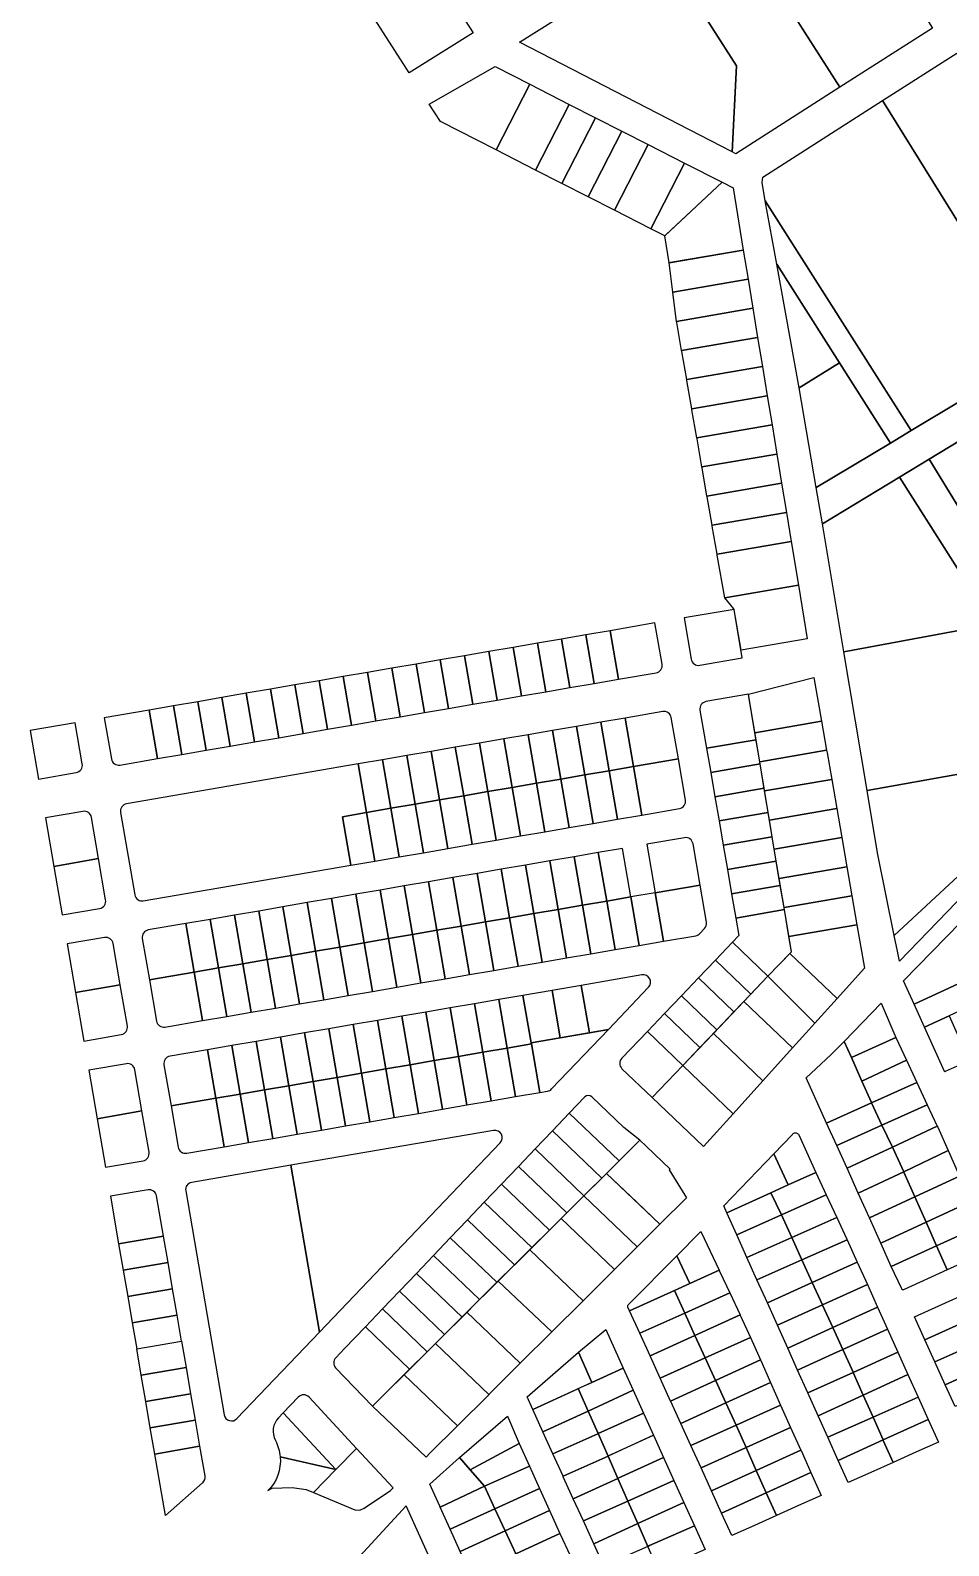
# Model space of a CAD drawing. Header units: millimetres. Extents: x 522658 to 553925, y 7796479 to 7820139.
# Drawn here: x 540965 to 541338, y 7806837 to 7807452 of the extents above; entities that cross this region are included whole.
import ezdxf

# ---------------------------------------------------------------- set-up
doc = ezdxf.new("R2010")
doc.units = ezdxf.units.MM
doc.layers.add('ZONA RESIDENCIAL 2 (ZR_2)', color=2, linetype='Continuous')

msp = doc.modelspace()

# ---------------------------------------------------------------- linework, layer by layer
at = {"layer": 'ZONA RESIDENCIAL 2 (ZR_2)'}
for points in [[(541250.33, 7807403.09), (541252.16, 7807437.97), (541222.46, 7807484.48), (541268.13, 7807513.25), (541265.72, 7807473.86), (541294.17, 7807429.3), (541251.87, 7807402.29), (541250.33, 7807403.09)], [(541097.04, 7807469.69), (541122.97, 7807485.89), (541145.13, 7807451.4), (541119.2, 7807435.2), (541097.04, 7807469.69)], [(541250.33, 7807403.09), (541164.06, 7807447.7), (541222.46, 7807484.48), (541252.16, 7807437.97), (541250.33, 7807403.09)], [(541276.11, 7807457.59), (541314.13, 7807481.54), (541331.72, 7807453.28), (541294.17, 7807429.3), (541276.11, 7807457.59)], [(541127.35, 7807422.52), (541154.13, 7807437.73), (541168.21, 7807430.54), (541154.47, 7807403.87), (541131.95, 7807415.37), (541127.35, 7807422.52)], [(541406.05, 7807339.59), (541375.4, 7807321.2), (541355.5, 7807353.16), (541311.44, 7807423.94), (541341.6, 7807443.13), (541384.96, 7807373.48), (541406.05, 7807339.59)], [(541154.47, 7807403.87), (541168.21, 7807430.54), (541184.24, 7807422.36), (541170.5, 7807395.69), (541154.47, 7807403.87)], [(541170.5, 7807395.69), (541184.24, 7807422.36), (541194.93, 7807416.91), (541181.19, 7807390.24), (541170.5, 7807395.69)], [(541355.5, 7807353.16), (541375.4, 7807321.2), (541323.11, 7807289.84), (541263.85, 7807383.2), (541262.51, 7807390.65), (541262.83, 7807392.87), (541311.44, 7807423.94), (541355.5, 7807353.16)], [(541181.19, 7807390.24), (541194.93, 7807416.91), (541205.62, 7807411.46), (541191.88, 7807384.79), (541181.19, 7807390.24)], [(541191.88, 7807384.79), (541205.62, 7807411.46), (541216.31, 7807406.01), (541202.57, 7807379.34), (541191.88, 7807384.79)], [(541202.57, 7807379.34), (541216.31, 7807406.01), (541231.04, 7807398.49), (541217.3, 7807371.82), (541202.57, 7807379.34)], [(541222.97, 7807368.93), (541217.3, 7807371.82), (541231.04, 7807398.49), (541246.28, 7807390.71), (541222.97, 7807368.93)], [(541225.31, 7807358.13), (541224.76, 7807358.03), (541222.97, 7807368.93), (541223.46, 7807369.39), (541246.28, 7807390.71), (541250.73, 7807388.44), (541254.88, 7807363.22), (541225.31, 7807358.13)], [(541263.85, 7807383.2), (541323.11, 7807289.84), (541314.65, 7807284.77), (541293.93, 7807317.42), (541268.48, 7807357.51), (541263.85, 7807383.2)], [(541256.83, 7807351.38), (541226.23, 7807346.11), (541224.76, 7807358.03), (541254.88, 7807363.22), (541256.83, 7807351.38)], [(541277.54, 7807307.2), (541268.48, 7807357.51), (541293.93, 7807317.42), (541277.54, 7807307.2)], [(541477.89, 7807350.16), (541447.57, 7807349.1), (541370.02, 7807302.19), (541330.36, 7807278.2), (541318.4, 7807270.97), (541287.04, 7807252), (541284.57, 7807266.71), (541314.65, 7807284.77), (541323.11, 7807289.84), (541406.05, 7807339.59), (541418.23, 7807347.17), (541443.42, 7807362.73), (541477.68, 7807363.29), (541477.89, 7807350.16)], [(541258.78, 7807339.54), (541227.8, 7807334.2), (541227.45, 7807336.22), (541226.23, 7807346.11), (541256.83, 7807351.38), (541258.78, 7807339.54)], [(541260.73, 7807327.7), (541229.86, 7807322.38), (541227.87, 7807333.82), (541227.8, 7807334.2), (541258.78, 7807339.54), (541260.73, 7807327.7)], [(541262.68, 7807315.86), (541231.92, 7807310.56), (541229.93, 7807322), (541229.86, 7807322.38), (541260.73, 7807327.7), (541262.68, 7807315.86)], [(541264.63, 7807304.02), (541233.98, 7807298.74), (541231.99, 7807310.18), (541231.92, 7807310.56), (541262.68, 7807315.86), (541264.63, 7807304.02)], [(541277.54, 7807307.2), (541293.93, 7807317.42), (541314.65, 7807284.77), (541284.57, 7807266.71), (541277.54, 7807307.2)], [(541266.58, 7807292.18), (541236.04, 7807286.92), (541234.05, 7807298.36), (541233.98, 7807298.74), (541264.63, 7807304.02), (541266.58, 7807292.18)], [(541355.59, 7807237.12), (541330.36, 7807278.2), (541370.02, 7807302.19), (541383.42, 7807277.88), (541357.89, 7807263.81), (541349.13, 7807258.98), (541355.59, 7807237.12)], [(541268.53, 7807280.34), (541238.1, 7807275.1), (541236.11, 7807286.54), (541236.04, 7807286.92), (541266.58, 7807292.18), (541268.53, 7807280.34)], [(541270.48, 7807268.5), (541240.16, 7807263.28), (541238.17, 7807274.72), (541238.1, 7807275.1), (541268.53, 7807280.34), (541270.48, 7807268.5)], [(541318.4, 7807270.97), (541330.36, 7807278.2), (541355.59, 7807237.12), (541376.16, 7807179.75), (541356.25, 7807211.19), (541318.4, 7807270.97)], [(541240.16, 7807263.28), (541270.48, 7807268.5), (541272.42, 7807256.66), (541242.22, 7807251.46), (541240.23, 7807262.9), (541240.16, 7807263.28)], [(541356.25, 7807211.19), (541295.78, 7807199.97), (541287.04, 7807252), (541318.4, 7807270.97), (541356.25, 7807211.19)], [(541274.37, 7807244.82), (541244.28, 7807239.64), (541242.29, 7807251.08), (541242.22, 7807251.46), (541272.42, 7807256.66), (541274.37, 7807244.82)], [(541244.28, 7807239.64), (541274.37, 7807244.82), (541277.29, 7807227.06), (541247.37, 7807221.91), (541244.35, 7807239.26), (541244.28, 7807239.64)], [(541247.37, 7807221.91), (541277.29, 7807227.06), (541280.87, 7807205.3), (541253.98, 7807200.67), (541251.19, 7807217.05), (541251.12, 7807217.43)], [(541305.24, 7807143.61), (541295.78, 7807199.97), (541356.25, 7807211.19), (541376.16, 7807179.75), (541384.05, 7807157.74), (541305.24, 7807143.61)], [(541171.25, 7807203.49), (541161.39, 7807201.8), (541164.78, 7807182.09), (541174.64, 7807183.78)], [(541181.1, 7807205.19), (541171.25, 7807203.49), (541174.64, 7807183.78), (541184.49, 7807185.48)], [(541190.96, 7807206.89), (541181.1, 7807205.19), (541184.49, 7807185.48), (541194.35, 7807187.17)], [(541200.81, 7807208.58), (541190.96, 7807206.89), (541194.35, 7807187.17), (541204.2, 7807188.87)], [(541141.68, 7807198.41), (541131.83, 7807196.71), (541135.22, 7807177), (541145.07, 7807178.7)], [(541151.54, 7807200.1), (541141.68, 7807198.41), (541145.07, 7807178.7), (541154.93, 7807180.39)], [(541161.39, 7807201.8), (541151.54, 7807200.1), (541154.93, 7807180.39), (541164.78, 7807182.09)], [(541102.26, 7807191.62), (541092.41, 7807189.93), (541095.8, 7807170.22), (541105.65, 7807171.91)], [(541112.12, 7807193.32), (541102.26, 7807191.62), (541105.65, 7807171.91), (541115.51, 7807173.61)], [(541121.97, 7807195.02), (541112.12, 7807193.32), (541115.51, 7807173.61), (541125.36, 7807175.3)], [(541131.83, 7807196.71), (541121.97, 7807195.02), (541125.36, 7807175.3), (541135.22, 7807177)], [(541072.69, 7807186.54), (541062.84, 7807184.84), (541066.23, 7807165.13), (541076.09, 7807166.83)], [(541082.55, 7807188.23), (541072.69, 7807186.54), (541076.09, 7807166.83), (541085.94, 7807168.52)], [(541092.41, 7807189.93), (541082.55, 7807188.23), (541085.94, 7807168.52), (541095.8, 7807170.22)], [(541257.04, 7807182.74), (541283.61, 7807189.54), (541286.7, 7807171.81), (541259.64, 7807167.15), (541257.04, 7807182.74)], [(541033.27, 7807179.75), (541023.42, 7807178.06), (541026.81, 7807158.35), (541036.67, 7807160.04)], [(541043.13, 7807181.45), (541033.27, 7807179.75), (541036.67, 7807160.04), (541046.52, 7807161.74)], [(541052.98, 7807183.15), (541043.13, 7807181.45), (541046.52, 7807161.74), (541056.38, 7807163.44)], [(541062.84, 7807184.84), (541052.98, 7807183.15), (541056.38, 7807163.44), (541066.23, 7807165.13)], [(541023.42, 7807178.06), (541013.56, 7807176.36), (541016.96, 7807156.65), (541026.81, 7807158.35)], [(541206.92, 7807173.1), (541197.06, 7807171.41), (541200.45, 7807151.7), (541210.31, 7807153.39)], [(541177.35, 7807168.02), (541167.5, 7807166.32), (541170.89, 7807146.61), (541180.74, 7807148.3)], [(541187.21, 7807169.71), (541177.35, 7807168.02), (541180.74, 7807148.3), (541190.6, 7807150)], [(541197.06, 7807171.41), (541187.21, 7807169.71), (541190.6, 7807150), (541200.45, 7807151.7)], [(541259.64, 7807167.15), (541286.7, 7807171.81), (541288.76, 7807159.99), (541261.61, 7807155.32), (541259.64, 7807167.15)], [(541137.93, 7807161.23), (541128.08, 7807159.54), (541131.47, 7807139.83), (541141.32, 7807141.52)], [(541147.79, 7807162.93), (541137.93, 7807161.23), (541141.32, 7807141.52), (541151.18, 7807143.22)], [(541157.64, 7807164.62), (541147.79, 7807162.93), (541151.18, 7807143.22), (541161.03, 7807144.91)], [(541167.5, 7807166.32), (541157.64, 7807164.62), (541161.03, 7807144.91), (541170.89, 7807146.61)], [(541260.11, 7807164.32), (541239.97, 7807160.86), (541241.67, 7807151), (541261.75, 7807154.46)], [(541108.37, 7807156.15), (541098.51, 7807154.45), (541101.9, 7807134.74), (541111.76, 7807136.43)], [(541118.22, 7807157.84), (541108.37, 7807156.15), (541111.76, 7807136.43), (541121.61, 7807138.13)], [(541128.08, 7807159.54), (541118.22, 7807157.84), (541121.61, 7807138.13), (541131.47, 7807139.83)], [(541261.75, 7807154.46), (541241.67, 7807151), (541243.36, 7807141.14), (541263.39, 7807144.59)], [(541261.61, 7807155.32), (541288.76, 7807159.99), (541288.93, 7807158.99), (541290.81, 7807148.17), (541263.58, 7807143.48), (541261.61, 7807155.32)], [(541386.76, 7807150.17), (541316.24, 7807084.75), (541309.48, 7807118.36), (541305.24, 7807143.61), (541384.05, 7807157.74), (541386.76, 7807150.17)], [(541180.74, 7807148.3), (541170.89, 7807146.61), (541174.28, 7807126.9), (541184.13, 7807128.59)], [(541190.6, 7807150), (541180.74, 7807148.3), (541184.13, 7807128.59), (541193.99, 7807130.29)], [(541200.45, 7807151.7), (541190.6, 7807150), (541193.99, 7807130.29), (541203.84, 7807131.99)], [(541210.31, 7807153.39), (541200.45, 7807151.7), (541203.84, 7807131.99), (541213.7, 7807133.68)], [(541263.58, 7807143.48), (541290.81, 7807148.17), (541292.86, 7807136.35), (541265.54, 7807131.65), (541263.58, 7807143.48)], [(541384.16, 7807142.43), (541318.32, 7807074.39), (541317.5, 7807078.46), (541316.24, 7807084.75), (541386.76, 7807150.17), (541386.78, 7807148.49), (541386.52, 7807146.83), (541385.99, 7807145.24), (541385.19, 7807143.76), (541384.16, 7807142.43)], [(541151.18, 7807143.22), (541141.32, 7807141.52), (541144.71, 7807121.81), (541154.57, 7807123.51)], [(541161.03, 7807144.91), (541151.18, 7807143.22), (541154.57, 7807123.51), (541164.42, 7807125.2)], [(541170.89, 7807146.61), (541161.03, 7807144.91), (541164.42, 7807125.2), (541174.28, 7807126.9)], [(541263.39, 7807144.59), (541243.36, 7807141.14), (541245.06, 7807131.29), (541265.03, 7807134.73)], [(541111.76, 7807136.43), (541101.9, 7807134.74), (541105.29, 7807115.03), (541115.15, 7807116.72)], [(541121.61, 7807138.13), (541111.76, 7807136.43), (541115.15, 7807116.72), (541125, 7807118.42)], [(541131.47, 7807139.83), (541121.61, 7807138.13), (541125, 7807118.42), (541134.86, 7807120.12)], [(541141.32, 7807141.52), (541131.47, 7807139.83), (541134.86, 7807120.12), (541144.71, 7807121.81)], [(541265.54, 7807131.65), (541292.86, 7807136.35), (541294.92, 7807124.53), (541267.51, 7807119.81), (541265.54, 7807131.65)], [(541101.9, 7807134.74), (541092.05, 7807133.04), (541095.44, 7807113.33), (541105.29, 7807115.03)], [(541265.03, 7807134.73), (541245.06, 7807131.29), (541246.76, 7807121.43), (541266.67, 7807124.86)], [(541266.67, 7807124.86), (541246.76, 7807121.43), (541248.45, 7807111.58), (541268.31, 7807115)], [(541267.51, 7807119.81), (541294.92, 7807124.53), (541296.97, 7807112.71), (541269.48, 7807107.98), (541267.51, 7807119.81)], [(541196.02, 7807118.46), (541186.17, 7807116.77), (541189.56, 7807097.06), (541199.42, 7807098.75)], [(541205.88, 7807120.16), (541196.02, 7807118.46), (541199.42, 7807098.75), (541209.27, 7807100.45)], [(541156.6, 7807111.68), (541146.75, 7807109.99), (541150.14, 7807090.28), (541159.99, 7807091.97)], [(541166.46, 7807113.38), (541156.6, 7807111.68), (541159.99, 7807091.97), (541169.85, 7807093.67)], [(541176.31, 7807115.07), (541166.46, 7807113.38), (541169.85, 7807093.67), (541179.71, 7807095.36)], [(541186.17, 7807116.77), (541176.31, 7807115.07), (541179.71, 7807095.36), (541189.56, 7807097.06)], [(541268.31, 7807115), (541248.45, 7807111.58), (541250.15, 7807101.72), (541269.95, 7807105.13)], [(541269.48, 7807107.98), (541296.97, 7807112.71), (541299.03, 7807100.89), (541271.45, 7807096.14), (541269.48, 7807107.98)], [(541127.04, 7807106.59), (541117.18, 7807104.9), (541120.57, 7807085.19), (541130.43, 7807086.88)], [(541136.89, 7807108.29), (541127.04, 7807106.59), (541130.43, 7807086.88), (541140.28, 7807088.58)], [(541146.75, 7807109.99), (541136.89, 7807108.29), (541140.28, 7807088.58), (541150.14, 7807090.28)], [(541269.95, 7807105.13), (541250.15, 7807101.72), (541251.84, 7807091.87), (541271.59, 7807095.27)], [(541087.62, 7807099.81), (541077.76, 7807098.12), (541081.15, 7807078.41), (541091.01, 7807080.1)], [(541097.47, 7807101.51), (541087.62, 7807099.81), (541091.01, 7807080.1), (541100.86, 7807081.8)], [(541107.33, 7807103.2), (541097.47, 7807101.51), (541100.86, 7807081.8), (541110.72, 7807083.49)], [(541117.18, 7807104.9), (541107.33, 7807103.2), (541110.72, 7807083.49), (541120.57, 7807085.19)], [(541209.27, 7807100.45), (541199.42, 7807098.75), (541202.81, 7807079.04), (541212.66, 7807080.74)], [(541219.13, 7807102.15), (541209.27, 7807100.45), (541212.66, 7807080.74), (541222.52, 7807082.43)], [(541271.45, 7807096.14), (541299.03, 7807100.89), (541301.09, 7807089.07), (541273.44, 7807084.31), (541271.45, 7807096.14)], [(541048.2, 7807093.03), (541038.34, 7807091.33), (541041.73, 7807071.62), (541051.59, 7807073.32)], [(541058.05, 7807094.72), (541048.2, 7807093.03), (541051.59, 7807073.32), (541061.44, 7807075.01)], [(541067.91, 7807096.42), (541058.05, 7807094.72), (541061.44, 7807075.01), (541071.3, 7807076.71)], [(541077.76, 7807098.12), (541067.91, 7807096.42), (541071.3, 7807076.71), (541081.15, 7807078.41)], [(541169.85, 7807093.67), (541159.99, 7807091.97), (541163.39, 7807072.26), (541173.24, 7807073.96)], [(541179.71, 7807095.36), (541169.85, 7807093.67), (541173.24, 7807073.96), (541183.1, 7807075.65)], [(541189.56, 7807097.06), (541179.71, 7807095.36), (541183.1, 7807075.65), (541192.95, 7807077.35)], [(541199.42, 7807098.75), (541189.56, 7807097.06), (541192.95, 7807077.35), (541202.81, 7807079.04)], [(541271.59, 7807095.27), (541251.84, 7807091.87), (541253.07, 7807084.73), (541250.47, 7807082.01), (541264.94, 7807068.2), (541274.44, 7807078.15)], [(541038.34, 7807091.33), (541028.49, 7807089.64), (541031.88, 7807069.93), (541041.73, 7807071.62)], [(541130.43, 7807086.88), (541120.57, 7807085.19), (541123.97, 7807065.48), (541133.82, 7807067.17)], [(541140.28, 7807088.58), (541130.43, 7807086.88), (541133.82, 7807067.17), (541143.68, 7807068.87)], [(541150.14, 7807090.28), (541140.28, 7807088.58), (541143.68, 7807068.87), (541153.53, 7807070.56)], [(541159.99, 7807091.97), (541150.14, 7807090.28), (541153.53, 7807070.56), (541163.39, 7807072.26)], [(541273.81, 7807077.5), (541274.44, 7807078.15), (541273.44, 7807084.31), (541301.09, 7807089.07), (541304.14, 7807071.56), (541292.99, 7807059.19), (541273.81, 7807077.5)], [(541352.99, 7807070.19), (541324.27, 7807056.93), (541320.03, 7807066.32), (541343.2, 7807090.12), (541352.99, 7807070.19)], [(541100.86, 7807081.8), (541091.01, 7807080.1), (541094.4, 7807060.39), (541104.26, 7807062.09)], [(541110.72, 7807083.49), (541100.86, 7807081.8), (541104.26, 7807062.09), (541114.11, 7807063.78)], [(541120.57, 7807085.19), (541110.72, 7807083.49), (541114.11, 7807063.78), (541123.97, 7807065.48)], [(541250.47, 7807082.01), (541243.57, 7807074.77), (541258.03, 7807060.96), (541264.94, 7807068.2)], [(541061.44, 7807075.01), (541051.59, 7807073.32), (541054.98, 7807053.61), (541064.83, 7807055.3)], [(541071.3, 7807076.71), (541061.44, 7807075.01), (541064.83, 7807055.3), (541074.69, 7807057)], [(541081.15, 7807078.41), (541071.3, 7807076.71), (541074.69, 7807057), (541084.54, 7807058.69)], [(541091.01, 7807080.1), (541081.15, 7807078.41), (541084.54, 7807058.69), (541094.4, 7807060.39)], [(541258.03, 7807060.96), (541243.57, 7807074.77), (541243.57, 7807074.77), (541236.66, 7807067.54), (541251.13, 7807053.73)], [(541283.95, 7807049.16), (541264.94, 7807068.2), (541273.81, 7807077.5), (541292.99, 7807059.19), (541283.95, 7807049.16)], [(541041.73, 7807071.62), (541031.88, 7807069.93), (541035.27, 7807050.22), (541045.12, 7807051.91)], [(541051.59, 7807073.32), (541041.73, 7807071.62), (541045.12, 7807051.91), (541054.98, 7807053.61)], [(541274.91, 7807039.13), (541255.18, 7807057.97), (541264.94, 7807068.2), (541283.95, 7807049.16), (541280.26, 7807045.07), (541274.91, 7807039.13)], [(541324.27, 7807056.93), (541352.99, 7807070.19), (541357.58, 7807060.84), (541348.41, 7807056.7), (541338.57, 7807052.19), (541328.52, 7807047.55), (541324.27, 7807056.93)], [(541177.25, 7807062.47), (541165.42, 7807060.43), (541168.73, 7807041.22), (541180.55, 7807043.25)], [(541189.07, 7807064.5), (541177.25, 7807062.47), (541180.55, 7807043.25), (541192.38, 7807045.29)], [(541236.66, 7807067.54), (541229.76, 7807060.31), (541244.22, 7807046.5), (541251.13, 7807053.73)], [(541145.71, 7807057.04), (541135.86, 7807055.35), (541139.25, 7807035.64), (541149.1, 7807037.33)], [(541155.57, 7807058.74), (541145.71, 7807057.04), (541149.1, 7807037.33), (541158.96, 7807039.03)], [(541165.42, 7807060.43), (541155.57, 7807058.74), (541158.96, 7807039.03), (541168.81, 7807040.72), (541168.73, 7807041.22)], [(541229.76, 7807060.31), (541222.85, 7807053.07), (541222.85, 7807053.07), (541237.32, 7807039.26), (541244.22, 7807046.5)], [(541262.86, 7807025.76), (541242.75, 7807044.96), (541255.18, 7807057.97), (541274.91, 7807039.13), (541262.86, 7807025.76)], [(541295.86, 7807041.73), (541310.9, 7807057.26), (541316.94, 7807043.34), (541298.8, 7807035.2), (541295.86, 7807041.73)], [(541106.29, 7807050.26), (541096.43, 7807048.56), (541099.83, 7807028.85), (541109.68, 7807030.55)], [(541116.15, 7807051.96), (541106.29, 7807050.26), (541109.68, 7807030.55), (541119.54, 7807032.25)], [(541126, 7807053.65), (541116.15, 7807051.96), (541119.54, 7807032.25), (541129.39, 7807033.94)], [(541135.86, 7807055.35), (541126, 7807053.65), (541129.39, 7807033.94), (541139.25, 7807035.64)], [(541222.85, 7807053.07), (541222.85, 7807053.07), (541215.94, 7807045.84), (541230.41, 7807032.03), (541237.32, 7807039.26)], [(541346.69, 7807033.86), (541336.98, 7807029.49), (541336.77, 7807029.3), (541328.52, 7807047.55), (541338.57, 7807052.19), (541346.69, 7807033.86)], [(541066.87, 7807043.48), (541057.01, 7807041.78), (541060.41, 7807022.07), (541070.26, 7807023.77)], [(541076.72, 7807045.17), (541066.87, 7807043.48), (541070.26, 7807023.77), (541080.12, 7807025.46)], [(541086.58, 7807046.87), (541076.72, 7807045.17), (541080.12, 7807025.46), (541089.97, 7807027.16)], [(541096.43, 7807048.56), (541086.58, 7807046.87), (541089.97, 7807027.16), (541099.83, 7807028.85)], [(541250.81, 7807012.39), (541230.41, 7807032.03), (541242.75, 7807044.96), (541262.86, 7807025.76), (541250.81, 7807012.39)], [(541047.16, 7807040.09), (541037.3, 7807038.39), (541040.7, 7807018.68), (541050.55, 7807020.38)], [(541057.01, 7807041.78), (541047.16, 7807040.09), (541050.55, 7807020.38), (541060.41, 7807022.07)], [(541149.1, 7807037.33), (541139.25, 7807035.64), (541142.64, 7807015.93), (541152.49, 7807017.62)], [(541158.96, 7807039.03), (541149.1, 7807037.33), (541152.49, 7807017.62), (541162.35, 7807019.32)], [(541168.81, 7807040.72), (541158.96, 7807039.03), (541162.35, 7807019.32), (541172.2, 7807021.01)], [(541298.8, 7807035.2), (541303.1, 7807025.54), (541306.95, 7807016.88), (541306.99, 7807016.8), (541288.76, 7807008.61), (541280.48, 7807026.99), (541290.47, 7807036.32), (541295.86, 7807041.73), (541298.8, 7807035.2)], [(541321.22, 7807034.16), (541303.1, 7807025.54), (541298.8, 7807035.2), (541316.94, 7807043.34), (541321.22, 7807034.16)], [(541119.54, 7807032.25), (541109.68, 7807030.55), (541113.07, 7807010.84), (541122.93, 7807012.53)], [(541129.39, 7807033.94), (541119.54, 7807032.25), (541122.93, 7807012.53), (541132.78, 7807014.23)], [(541139.25, 7807035.64), (541129.39, 7807033.94), (541132.78, 7807014.23), (541142.64, 7807015.93)], [(541238.76, 7806999.02), (541217.92, 7807018.94), (541230.41, 7807032.03), (541250.81, 7807012.39), (541238.76, 7806999.02)], [(541303.1, 7807025.54), (541321.22, 7807034.16), (541325.44, 7807025.09), (541306.99, 7807016.8), (541306.95, 7807016.88), (541303.1, 7807025.54)], [(541080.12, 7807025.46), (541070.26, 7807023.77), (541073.65, 7807004.06), (541083.51, 7807005.75)], [(541089.97, 7807027.16), (541080.12, 7807025.46), (541083.51, 7807005.75), (541093.36, 7807007.45)], [(541099.83, 7807028.85), (541089.97, 7807027.16), (541093.36, 7807007.45), (541103.22, 7807009.14)], [(541109.68, 7807030.55), (541099.83, 7807028.85), (541103.22, 7807009.14), (541113.07, 7807010.84)], [(541329.66, 7807016.02), (541311.25, 7807007.75), (541306.99, 7807016.8), (541325.44, 7807025.09), (541329.66, 7807016.02)], [(541050.55, 7807020.38), (541040.7, 7807018.68), (541044.09, 7806998.97), (541053.94, 7807000.67)], [(541060.41, 7807022.07), (541050.55, 7807020.38), (541053.94, 7807000.67), (541063.8, 7807002.36)], [(541070.26, 7807023.77), (541060.41, 7807022.07), (541063.8, 7807002.36), (541073.65, 7807004.06)], [(541311.25, 7807007.75), (541292.87, 7806999.49), (541288.76, 7807008.61), (541306.99, 7807016.8), (541311.25, 7807007.75)], [(541333.72, 7807007.31), (541315.46, 7806998.81), (541311.25, 7807007.75), (541329.66, 7807016.02), (541333.72, 7807007.31)], [(541184.24, 7807012.63), (541177.34, 7807005.4), (541197.39, 7806986.25), (541204.48, 7806993.31)], [(541315.46, 7806998.81), (541297.04, 7806990.24), (541296.93, 7806990.48), (541292.87, 7806999.49), (541311.25, 7807007.75), (541315.46, 7806998.81)], [(541338.13, 7806997.38), (541320.06, 7806988.82), (541315.46, 7806998.81), (541333.72, 7807007.31), (541333.92, 7807006.88), (541338.13, 7806997.38)], [(541177.34, 7807005.4), (541170.43, 7806998.16), (541190.1, 7806978.99), (541197.39, 7806986.25)], [(541231.85, 7806978.24), (541221.02, 7806967.46), (541211.6, 7806976.44), (541199.31, 7806988.16), (541212.86, 7807001.64), (541215.39, 7806999.22), (541225.14, 7806989.91), (541224.81, 7806989.59), (541231.85, 7806978.24)], [(541277.44, 7807003.83), (541284.33, 7806988.53), (541273.09, 7806983.43), (541267.27, 7806996.08), (541274.87, 7807003.99), (541275.04, 7807004.18), (541275.23, 7807004.34), (541275.46, 7807004.47), (541275.69, 7807004.56), (541275.94, 7807004.6), (541276.2, 7807004.61), (541276.45, 7807004.57), (541276.69, 7807004.49), (541276.92, 7807004.38), (541277.12, 7807004.22), (541277.3, 7807004.04), (541277.44, 7807003.83)], [(541170.43, 7806998.16), (541163.53, 7806990.93), (541183.21, 7806972.13), (541190.1, 7806978.99)], [(541273.09, 7806983.43), (541266.1, 7806980.26), (541248.2, 7806972.15), (541246.95, 7806974.93), (541267.27, 7806996.08), (541273.09, 7806983.43)], [(541320.06, 7806988.82), (541301.62, 7806980.08), (541297.04, 7806990.24), (541315.46, 7806998.81), (541320.06, 7806988.82)], [(541342.72, 7806987.04), (541324.59, 7806978.62), (541320.12, 7806988.69), (541320.06, 7806988.82), (541338.13, 7806997.38), (541342.72, 7806987.04)], [(541163.53, 7806990.93), (541156.62, 7806983.7), (541176.12, 7806965.08), (541183.21, 7806972.13)], [(541211.81, 7806958.29), (541190.1, 7806978.99), (541199.31, 7806988.16), (541221.02, 7806967.46), (541211.81, 7806958.29)], [(541288.61, 7806979.38), (541270.49, 7806971.31), (541270.46, 7806971.37), (541266.1, 7806980.26), (541273.09, 7806983.43), (541284.33, 7806988.53), (541288.61, 7806979.38)], [(541324.59, 7806978.62), (541306.14, 7806970.05), (541301.62, 7806980.08), (541320.06, 7806988.82), (541320.12, 7806988.69), (541324.59, 7806978.62)], [(541156.62, 7806983.7), (541149.71, 7806976.46), (541169.03, 7806958.02), (541176.12, 7806965.08)], [(541347.28, 7806976.76), (541329.15, 7806968.34), (541324.59, 7806978.62), (541342.72, 7806987.04), (541347.28, 7806976.76)], [(541149.71, 7806976.46), (541142.81, 7806969.23), (541161.94, 7806950.96), (541169.03, 7806958.02)], [(541202.6, 7806949.12), (541180.89, 7806969.82), (541190.1, 7806978.99), (541211.81, 7806958.29), (541202.6, 7806949.12)], [(541270.46, 7806971.37), (541270.49, 7806971.31), (541252.24, 7806963.17), (541248.2, 7806972.15), (541266.1, 7806980.26), (541270.46, 7806971.37)], [(541292.88, 7806970.25), (541274.64, 7806962.14), (541270.49, 7806971.31), (541288.61, 7806979.38), (541292.88, 7806970.25)], [(541329.15, 7806968.34), (541310.76, 7806959.8), (541306.14, 7806970.05), (541324.59, 7806978.62), (541329.15, 7806968.34)], [(541329.15, 7806968.34), (541347.28, 7806976.76), (541351.6, 7806967.04), (541333.41, 7806958.74), (541329.15, 7806968.34)], [(541189.84, 7806936.42), (541168.13, 7806957.12), (541180.89, 7806969.82), (541202.6, 7806949.12), (541189.84, 7806936.42)], [(541274.64, 7806962.14), (541256.37, 7806954.01), (541252.24, 7806963.17), (541270.49, 7806971.31), (541274.64, 7806962.14)], [(541297.1, 7806961.21), (541278.75, 7806953.06), (541274.64, 7806962.14), (541292.88, 7806970.25), (541297, 7806961.44), (541297.1, 7806961.21)], [(541142.81, 7806969.23), (541135.9, 7806962), (541154.85, 7806943.91), (541161.94, 7806950.96)], [(541237.43, 7806964.24), (541237.56, 7806964.35), (541237.59, 7806964.36), (541237.63, 7806964.37), (541237.67, 7806964.37), (541237.7, 7806964.36), (541237.74, 7806964.35), (541237.77, 7806964.33), (541237.8, 7806964.31), (541245.1, 7806948.77), (541233.19, 7806943.41), (541227.9, 7806954.66), (541237.43, 7806964.24)], [(541310.76, 7806959.8), (541329.15, 7806968.34), (541333.41, 7806958.74), (541315.02, 7806950.36), (541310.76, 7806959.8)], [(541337.76, 7806948.92), (541333.41, 7806958.74), (541351.6, 7806967.04), (541355.82, 7806957.53), (541355.84, 7806957.47), (541355.85, 7806957.41), (541355.85, 7806957.34), (541355.84, 7806957.28), (541355.82, 7806957.22), (541355.79, 7806957.16), (541355.75, 7806957.11), (541337.76, 7806948.92)], [(541019.4, 7806962.61), (541001.16, 7806959.47), (541003, 7806948.81), (541021.23, 7806951.94)], [(541135.9, 7806962), (541129, 7806954.76), (541147.76, 7806936.85), (541154.85, 7806943.91)], [(541278.75, 7806953.06), (541260.46, 7806944.92), (541256.37, 7806954.01), (541274.64, 7806962.14), (541278.75, 7806953.06)], [(541301.18, 7806952.15), (541282.93, 7806943.82), (541278.75, 7806953.06), (541297.1, 7806961.21), (541301.18, 7806952.15)], [(541319.12, 7806941.57), (541315.02, 7806950.36), (541333.41, 7806958.74), (541337.76, 7806948.92), (541320, 7806940.83), (541319.92, 7806940.81), (541319.83, 7806940.8), (541319.75, 7806940.8), (541319.67, 7806940.82), (541319.59, 7806940.84), (541319.51, 7806940.89), (541319.45, 7806940.94), (541319.39, 7806941), (541319.12, 7806941.57)], [(541021.23, 7806951.94), (541003, 7806948.81), (541004.83, 7806938.14), (541023.06, 7806941.28)], [(541129, 7806954.76), (541122.09, 7806947.53), (541140.67, 7806929.79), (541147.76, 7806936.85)], [(541177.08, 7806923.72), (541155.37, 7806944.42), (541168.13, 7806957.12), (541189.84, 7806936.42), (541177.08, 7806923.72)], [(541208.04, 7806933.82), (541208.01, 7806934.04), (541208.02, 7806934.26), (541208.06, 7806934.48), (541208.14, 7806934.69), (541208.24, 7806934.88), (541208.38, 7806935.06), (541208.5, 7806935.18), (541227.9, 7806954.66), (541233.19, 7806943.41), (541226.98, 7806940.61), (541208.7, 7806932.38), (541208.04, 7806933.82)], [(541282.93, 7806943.82), (541264.7, 7806935.5), (541260.46, 7806944.92), (541278.75, 7806953.06), (541282.93, 7806943.82)], [(541305.3, 7806943.01), (541287.03, 7806934.78), (541282.93, 7806943.82), (541301.18, 7806952.15), (541305.3, 7806943.01)], [(541122.09, 7806947.53), (541115.19, 7806940.3), (541133.58, 7806922.74), (541140.67, 7806929.79)], [(541231.17, 7806931.42), (541226.98, 7806940.61), (541233.19, 7806943.41), (541245.1, 7806948.77), (541245.26, 7806948.42), (541249.4, 7806939.61), (541231.17, 7806931.42)], [(541023.06, 7806941.28), (541004.83, 7806938.14), (541006.67, 7806927.48), (541024.9, 7806930.62)], [(541115.19, 7806940.3), (541108.28, 7806933.06), (541126.49, 7806915.68), (541133.58, 7806922.74)], [(541164.32, 7806911.02), (541142.61, 7806931.72), (541155.37, 7806944.42), (541177.08, 7806923.72), (541164.32, 7806911.02)], [(541231.17, 7806931.42), (541212.87, 7806923.2), (541208.7, 7806932.38), (541226.98, 7806940.61), (541231.17, 7806931.42)], [(541253.61, 7806930.63), (541235.19, 7806922.3), (541231.17, 7806931.42), (541249.4, 7806939.61), (541253.61, 7806930.63)], [(541287.03, 7806934.78), (541268.74, 7806926.54), (541264.7, 7806935.5), (541282.93, 7806943.82), (541287.03, 7806934.78)], [(541309.43, 7806933.85), (541291.23, 7806925.5), (541287.11, 7806934.6), (541287.03, 7806934.78), (541305.3, 7806943.01), (541309.43, 7806933.85)], [(541108.28, 7806933.06), (541101.38, 7806925.83), (541119.36, 7806908.66), (541126.49, 7806915.68)], [(541291.23, 7806925.5), (541272.98, 7806917.13), (541268.74, 7806926.54), (541287.03, 7806934.78), (541287.11, 7806934.6), (541291.23, 7806925.5)], [(541313.5, 7806924.83), (541295.28, 7806916.55), (541291.23, 7806925.5), (541309.43, 7806933.85), (541313.5, 7806924.83)], [(541346.91, 7806928.79), (541328.72, 7806920.55), (541324.5, 7806929.9), (541342.77, 7806938.09), (541346.91, 7806928.79)], [(541024.9, 7806930.62), (541006.67, 7806927.48), (541008.5, 7806916.82), (541026.73, 7806919.95)], [(541151.56, 7806898.33), (541129.85, 7806919.02), (541142.61, 7806931.72), (541164.32, 7806911.02), (541151.56, 7806898.33)], [(541235.19, 7806922.3), (541217.02, 7806914.07), (541212.87, 7806923.2), (541231.17, 7806931.42), (541235.19, 7806922.3)], [(541257.78, 7806921.43), (541239.48, 7806913.21), (541235.19, 7806922.3), (541253.61, 7806930.63), (541253.66, 7806930.53), (541257.78, 7806921.43)], [(541350.95, 7806919.72), (541332.76, 7806911.59), (541328.72, 7806920.55), (541346.91, 7806928.79), (541350.95, 7806919.72)], [(541187.93, 7806915.57), (541199.03, 7806924.76), (541206.11, 7806909.07), (541193.4, 7806903.25), (541187.93, 7806915.57)], [(541239.48, 7806913.21), (541221.15, 7806904.97), (541217.02, 7806914.07), (541235.19, 7806922.3), (541239.48, 7806913.21)], [(541261.89, 7806912.35), (541243.67, 7806904.02), (541239.48, 7806913.21), (541257.78, 7806921.43), (541261.89, 7806912.35)], [(541295.28, 7806916.55), (541291.41, 7806914.79), (541276.99, 7806908.23), (541272.98, 7806917.13), (541291.23, 7806925.5), (541295.28, 7806916.55)], [(541317.7, 7806915.52), (541299.55, 7806907.32), (541299.53, 7806907.38), (541295.28, 7806916.55), (541313.5, 7806924.83), (541317.7, 7806915.52)], [(541026.73, 7806919.95), (541028.57, 7806909.29), (541010.34, 7806906.15), (541008.5, 7806916.82)], [(541138.8, 7806885.63), (541117.09, 7806906.32), (541129.85, 7806919.02), (541151.56, 7806898.33), (541151.49, 7806898.26), (541138.8, 7806885.63)], [(541193.4, 7806903.25), (541169.37, 7806892.24), (541167.06, 7806897.32), (541187.93, 7806915.57), (541193.4, 7806903.25)], [(541299.55, 7806907.32), (541281.15, 7806899.01), (541276.99, 7806908.23), (541291.41, 7806914.79), (541295.28, 7806916.55), (541299.53, 7806907.38), (541299.55, 7806907.32)], [(541321.81, 7806906.41), (541303.65, 7806898.05), (541299.55, 7806907.32), (541317.7, 7806915.52), (541321.81, 7806906.41)], [(541355.05, 7806910.53), (541336.95, 7806902.31), (541332.76, 7806911.59), (541350.95, 7806919.72), (541355.05, 7806910.53)], [(541028.57, 7806909.29), (541030.4, 7806898.63), (541012.17, 7806895.49), (541010.34, 7806906.15)], [(541191.89, 7806891.54), (541187.83, 7806900.71), (541193.4, 7806903.25), (541206.11, 7806909.07), (541210.19, 7806900.04), (541191.89, 7806891.54)], [(541243.67, 7806904.02), (541225.38, 7806895.67), (541221.15, 7806904.97), (541239.48, 7806913.21), (541243.67, 7806904.02)], [(541265.96, 7806903.26), (541247.81, 7806894.92), (541243.76, 7806903.82), (541243.67, 7806904.02), (541261.89, 7806912.35), (541261.99, 7806912.14), (541265.96, 7806903.26)], [(541359.25, 7806901.54), (541340.98, 7806893.39), (541336.95, 7806902.31), (541355.05, 7806910.53), (541359.25, 7806901.54)], [(541126.04, 7806872.94), (541104.33, 7806893.63), (541110.02, 7806899.29), (541117.09, 7806906.32), (541138.8, 7806885.63), (541127.77, 7806874.66), (541126.04, 7806872.94)], [(541247.81, 7806894.92), (541229.54, 7806886.53), (541225.49, 7806895.43), (541225.38, 7806895.67), (541243.67, 7806904.02), (541243.76, 7806903.82), (541247.81, 7806894.92)], [(541270.08, 7806894.04), (541251.95, 7806885.83), (541247.81, 7806894.92), (541265.96, 7806903.26), (541270.08, 7806894.04)], [(541303.65, 7806898.05), (541285.37, 7806889.64), (541281.15, 7806899.01), (541299.55, 7806907.32), (541303.65, 7806898.05)], [(541325.94, 7806897.24), (541307.61, 7806889.09), (541303.65, 7806898.05), (541321.81, 7806906.41), (541325.94, 7806897.24)], [(541030.4, 7806898.63), (541032.24, 7806887.96), (541014.01, 7806884.83), (541012.17, 7806895.49)], [(541191.89, 7806891.54), (541191.83, 7806891.51), (541173.47, 7806883.21), (541169.37, 7806892.24), (541187.71, 7806900.64), (541187.83, 7806900.71), (541191.89, 7806891.54)], [(541195.91, 7806882.45), (541191.89, 7806891.54), (541210.19, 7806900.04), (541214.37, 7806890.78), (541195.91, 7806882.45)], [(541307.61, 7806889.09), (541289.29, 7806880.94), (541285.37, 7806889.64), (541303.65, 7806898.05), (541307.61, 7806889.09)], [(541330, 7806888.23), (541311.69, 7806879.87), (541307.61, 7806889.09), (541325.94, 7806897.24), (541330, 7806888.23)], [(541163.88, 7806878.43), (541143.94, 7806867.7), (541139.59, 7806872.69), (541159.12, 7806889.53), (541163.88, 7806878.43)], [(541195.91, 7806882.45), (541195.79, 7806882.39), (541177.58, 7806874.18), (541173.47, 7806883.21), (541191.83, 7806891.51), (541191.89, 7806891.54), (541195.91, 7806882.45)], [(541199.95, 7806873.31), (541195.91, 7806882.45), (541214.37, 7806890.78), (541218.41, 7806881.84), (541199.95, 7806873.31)], [(541251.95, 7806885.83), (541233.62, 7806877.55), (541229.54, 7806886.53), (541247.81, 7806894.92), (541251.95, 7806885.83)], [(541256.04, 7806876.78), (541251.95, 7806885.83), (541270.08, 7806894.04), (541274.14, 7806884.96), (541256.04, 7806876.78)], [(541032.24, 7806887.96), (541034.07, 7806877.3), (541015.84, 7806874.16), (541014.01, 7806884.83)], [(541256.04, 7806876.78), (541255.81, 7806876.68), (541237.73, 7806868.5), (541233.62, 7806877.55), (541251.95, 7806885.83), (541256.04, 7806876.78)], [(541278.26, 7806875.75), (541260.17, 7806867.52), (541256.04, 7806876.78), (541274.14, 7806884.96), (541278.26, 7806875.75)], [(541311.69, 7806879.87), (541293.51, 7806871.56), (541289.29, 7806880.94), (541307.61, 7806889.09), (541311.69, 7806879.87)], [(541334.16, 7806879), (541325.03, 7806874.9), (541315.85, 7806870.77), (541311.79, 7806879.64), (541311.69, 7806879.87), (541330, 7806888.23), (541334.16, 7806879)], [(541143.94, 7806867.7), (541163.88, 7806878.43), (541168.07, 7806869.19), (541149.76, 7806861.03), (541143.94, 7806867.7)], [(541199.95, 7806873.32), (541181.69, 7806865.13), (541177.58, 7806874.18), (541195.79, 7806882.39), (541195.91, 7806882.45), (541199.95, 7806873.32)], [(541203.97, 7806864.22), (541199.95, 7806873.32), (541200.07, 7806873.37), (541218.41, 7806881.84), (541222.53, 7806872.7), (541204.12, 7806864.29), (541203.97, 7806864.22)], [(541315.85, 7806870.77), (541306.72, 7806866.66), (541297.57, 7806862.55), (541293.51, 7806871.56), (541311.69, 7806879.87), (541311.79, 7806879.64), (541315.85, 7806870.77)], [(541097.75, 7806876.43), (541089.37, 7806867.82), (541080.33, 7806858.52), (541097.13, 7806851.52), (541099.08, 7806851.34), (541100.86, 7806852.13), (541111.61, 7806859.31), (541112.63, 7806860.35)], [(541149.76, 7806861.03), (541131.77, 7806852.57), (541131.6, 7806852.94), (541127.61, 7806861.86), (541139.59, 7806872.69), (541143.94, 7806867.7), (541149.76, 7806861.03)], [(541181.69, 7806865.13), (541199.95, 7806873.32), (541203.97, 7806864.22), (541185.86, 7806855.94), (541181.79, 7806864.91), (541181.69, 7806865.13)], [(541208.02, 7806855.04), (541203.97, 7806864.22), (541204.12, 7806864.29), (541222.53, 7806872.7), (541226.73, 7806863.41), (541208.02, 7806855.04)], [(541260.17, 7806867.52), (541241.94, 7806859.24), (541237.73, 7806868.5), (541255.81, 7806876.68), (541256.04, 7806876.78), (541260.17, 7806867.52)], [(541282.35, 7806866.61), (541264.24, 7806858.39), (541260.17, 7806867.52), (541278.26, 7806875.75), (541278.36, 7806875.53), (541282.35, 7806866.61)], [(541172.15, 7806860.2), (541154.04, 7806851.86), (541149.76, 7806861.03), (541168.07, 7806869.19), (541172.15, 7806860.2)], [(541264.24, 7806858.39), (541246.08, 7806850.14), (541241.94, 7806859.24), (541260.17, 7806867.52), (541264.24, 7806858.39)], [(541286.49, 7806857.36), (541277.4, 7806853.26), (541268.35, 7806849.17), (541264.24, 7806858.39), (541282.35, 7806866.61), (541286.49, 7806857.36)], [(541154.04, 7806851.86), (541135.79, 7806843.58), (541131.77, 7806852.57), (541149.76, 7806861.03), (541154.04, 7806851.86)], [(541176.24, 7806851.19), (541158.21, 7806842.94), (541154.04, 7806851.86), (541172.15, 7806860.2), (541176.24, 7806851.19)], [(541208.02, 7806855.04), (541189.94, 7806846.96), (541185.86, 7806855.94), (541203.97, 7806864.22), (541208.02, 7806855.04)], [(541212.08, 7806845.91), (541208.02, 7806855.05), (541226.73, 7806863.41), (541230.77, 7806854.45), (541212.37, 7806846.04), (541212.08, 7806845.91)], [(541160.67, 7806648.86), (541116.56, 7806628.45), (541106.5, 7806673.33), (541104.83, 7806678.1), (541102.69, 7806682.69), (541099.04, 7806689.76), (541094.98, 7806696.6), (541090.54, 7806703.2), (541085.71, 7806709.52), (541064.06, 7806740.06), (541042.37, 7806771.01), (541117.91, 7806853.17), (541118.01, 7806852.94), (541119.78, 7806849.01), (541201.49, 7806667.88), (541160.67, 7806648.86)], [(541212.08, 7806845.91), (541194.14, 7806837.7), (541189.94, 7806846.96), (541208.02, 7806855.05), (541212.08, 7806845.91)], [(541216.17, 7806836.65), (541212.08, 7806845.91), (541212.37, 7806846.04), (541230.77, 7806854.45), (541235.04, 7806844.99), (541216.82, 7806836.94), (541216.17, 7806836.65)], [(541268.35, 7806849.17), (541259.49, 7806845.17), (541250.23, 7806840.99), (541246.08, 7806850.14), (541264.24, 7806858.39), (541268.35, 7806849.17)], [(541135.79, 7806843.58), (541154.04, 7806851.86), (541158.21, 7806842.94), (541139.83, 7806834.53), (541135.79, 7806843.58)], [(541180.45, 7806841.9), (541162.57, 7806833.6), (541158.21, 7806842.94), (541176.24, 7806851.19), (541180.45, 7806841.9)], [(541162.57, 7806833.6), (541143.95, 7806825.3), (541139.83, 7806834.53), (541158.21, 7806842.94), (541162.57, 7806833.6)], [(541162.57, 7806833.6), (541180.45, 7806841.9), (541184.54, 7806832.87), (541166.75, 7806824.64), (541166.61, 7806824.57), (541162.57, 7806833.6)], [(541216.17, 7806836.65), (541198.22, 7806828.71), (541194.14, 7806837.7), (541212.08, 7806845.91), (541216.17, 7806836.65)], [(541220.42, 7806827.03), (541216.17, 7806836.65), (541216.82, 7806836.94), (541235.04, 7806844.99), (541239.4, 7806835.34), (541229.87, 7806831.17), (541220.87, 7806827.23), (541220.42, 7806827.03)]]:
    msp.add_lwpolyline(points, close=True, dxfattribs=at)
for points in [[(541251.15, 7807217.24), (541230.87, 7807213.75), (541233.75, 7807197, 0.414214), (541237.22, 7807194.55), (541254.51, 7807197.53)], [(541219.04, 7807211.72), (541200.81, 7807208.58), (541204.2, 7807188.87), (541219.48, 7807191.5, 0.414214), (541221.93, 7807194.96)], [(541257.21, 7807181.76), (541257.04, 7807182.74), (541239.76, 7807179.77, 0.414214), (541237.31, 7807176.3), (541239.97, 7807160.86), (541260.11, 7807164.32)], [(541013.56, 7807176.36), (540995.33, 7807173.23), (540998.21, 7807156.47, 0.414214), (541001.68, 7807154.02), (541016.96, 7807156.65)], [(541225.66, 7807173.28, 0.414214), (541222.19, 7807175.73), (541206.92, 7807173.1), (541210.31, 7807153.39), (541228.54, 7807156.53)], [(540983.51, 7807171.19), (540965.27, 7807168.05), (540968.66, 7807148.34), (540983.94, 7807150.97, 0.414214), (540986.39, 7807154.44)], [(541098.51, 7807154.45), (541004.39, 7807138.26, 0.414214), (541001.95, 7807134.79), (541007.71, 7807101.28, 0.414214), (541011.18, 7807098.83), (541095.44, 7807113.33), (541092.05, 7807133.04), (541101.9, 7807134.74)], [(541228.54, 7807156.53), (541210.31, 7807153.39), (541213.7, 7807133.68), (541228.98, 7807136.31, 0.414214), (541231.42, 7807139.78)], [(540990.12, 7807132.76, 0.414214), (540986.65, 7807135.2), (540971.38, 7807132.58), (540974.77, 7807112.86), (540993, 7807116)], [(541234.48, 7807122.04, 0.414214), (541231.01, 7807124.48), (541215.73, 7807121.86), (541219.13, 7807102.15), (541237.36, 7807105.28)], [(540993, 7807116), (540974.77, 7807112.86), (540978.16, 7807093.15), (540993.44, 7807095.78, 0.414214), (540995.88, 7807099.25)], [(541237.36, 7807105.28), (541219.13, 7807102.15), (541222.52, 7807082.43), (541235.62, 7807084.69, 0.160922), (541237.29, 7807085.57), (541239.18, 7807087.56, 0.237463), (541239.96, 7807090.14)], [(541028.49, 7807089.64), (541013.21, 7807087.01, 0.414214), (541010.76, 7807083.54), (541013.65, 7807066.79), (541031.88, 7807069.93)], [(540998.94, 7807081.51, 0.414214), (540995.47, 7807083.96), (540980.2, 7807081.33), (540983.59, 7807061.62), (541001.82, 7807064.75)], [(541031.88, 7807069.93), (541013.65, 7807066.79), (541016.53, 7807050.04, 0.414214), (541019.99, 7807047.59), (541035.27, 7807050.22)], [(541216.42, 7807063.72, 0.722769), (541213.74, 7807068.75), (541189.07, 7807064.5), (541192.38, 7807045.29), (541200.09, 7807046.61)], [(541001.82, 7807064.75), (540983.59, 7807061.62), (540986.98, 7807041.91), (541002.25, 7807044.54, 0.414214), (541004.7, 7807048)], [(541200.09, 7807046.61), (541168.73, 7807041.22), (541168.81, 7807040.72), (541172.2, 7807021.01), (541175.35, 7807021.56, 0.160922), (541177.02, 7807022.44)], [(541215.95, 7807045.84), (541215.94, 7807045.84), (541205.52, 7807034.92, 0.414224), (541205.62, 7807030.68), (541217.92, 7807018.94), (541230.41, 7807032.03)], [(541037.3, 7807038.39), (541022.03, 7807035.76, 0.414214), (541019.58, 7807032.3), (541022.46, 7807015.54), (541040.7, 7807018.68)], [(541007.75, 7807030.26, 0.414214), (541004.29, 7807032.71), (540989.01, 7807030.08), (540992.4, 7807010.37), (541010.64, 7807013.51)], [(541206.37, 7807006.85), (541193.35, 7807019.28, 0.414202), (541190.52, 7807019.21), (541184.24, 7807012.63), (541204.48, 7806993.31), (541212.86, 7807001.64)], [(541010.64, 7807013.51), (540992.4, 7807010.37), (540995.8, 7806990.66), (541011.07, 7806993.29, 0.414214), (541013.52, 7806996.75)], [(541040.7, 7807018.68), (541022.46, 7807015.54), (541025.35, 7806998.79, 0.414214), (541028.81, 7806996.34), (541044.09, 7806998.97)], [(541156.15, 7807000.59, 0.722769), (541153.47, 7807005.61), (541071.06, 7806991.43), (541082.72, 7806923.66)], [(541071.06, 7806991.43), (541030.85, 7806984.51, 0.414214), (541028.4, 7806981.05), (541044.05, 7806890.09, 0.61621), (541049.18, 7806888.52), (541082.72, 7806923.66)], [(541016.57, 7806979.01, 0.414214), (541013.11, 7806981.46), (540997.83, 7806978.83), (541001.16, 7806959.47), (541019.4, 7806962.61)], [(541101.38, 7806925.83), (541092.97, 7806917.03), (541089.35, 7806913.22, 0.396109), (541089.31, 7806909.12), (541104.33, 7806893.63), (541119.36, 7806908.66)], [(541078.5, 7806897.25, 0.432553), (541074.13, 7806897.28), (541068.03, 7806890.89), (541089.37, 7806867.82), (541097.75, 7806876.43)], [(541068.03, 7806890.89), (541066.12, 7806888.89, 0.322223), (541064.83, 7806879.64, -0.100764), (541066.79, 7806872.97), (541089.37, 7806867.82)], [(541015.84, 7806874.16), (541034.07, 7806877.3), (541036.15, 7806865.25, -0.259928), (541035.18, 7806862.49), (541020.14, 7806849.2)], [(541089.37, 7806867.82), (541066.79, 7806872.97, -0.219035), (541061.83, 7806859.27), (541063.57, 7806860.24), (541071.59, 7806860.57), (541077.28, 7806859.8), (541080.33, 7806858.52)]]:
    msp.add_lwpolyline(points, format="xyb", close=True, dxfattribs=at)

doc.saveas('drawing.dxf')
